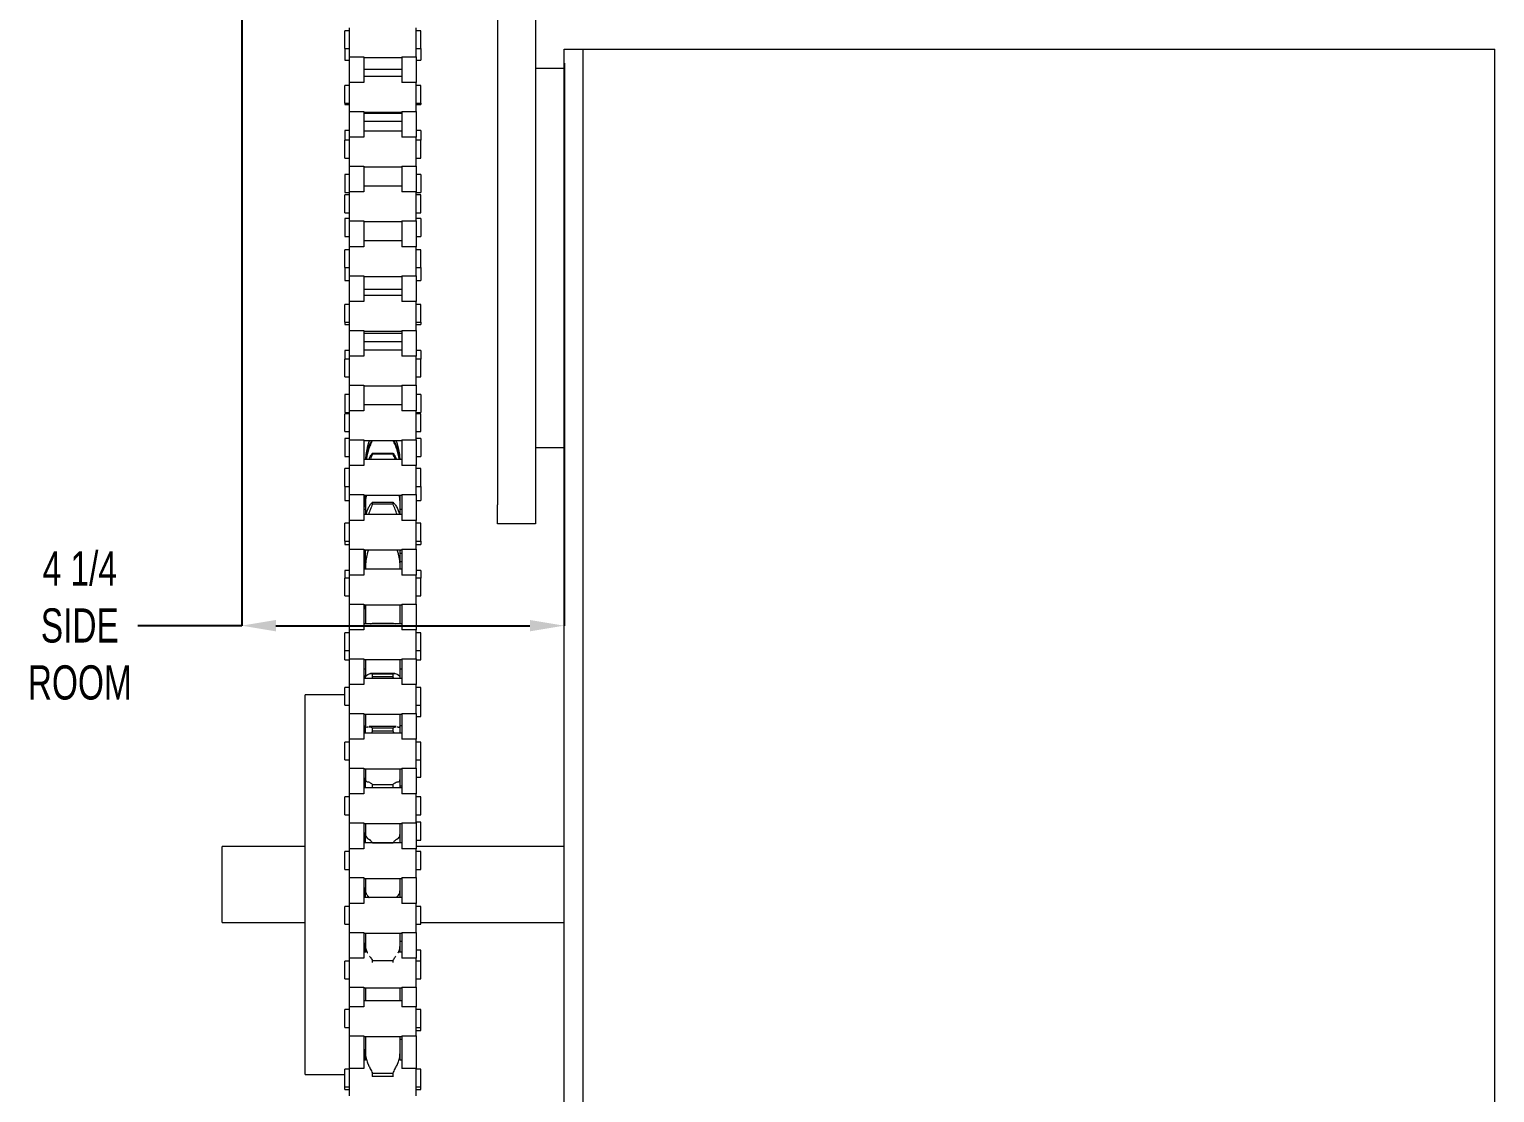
# Model space of a CAD drawing. Header units: inches. Extents: x -0.8 to 20, y 3.1 to 20.9.
# Drawn here: x 13.54 to 19.97, y 8.56 to 13.23 of the extents above; entities that cross this region are included whole.
import ezdxf

# ---------------------------------------------------------------- set-up
doc = ezdxf.new("R2010")
doc.units = ezdxf.units.IN
doc.header["$MEASUREMENT"] = 0
doc.header["$PDSIZE"] = -1
doc.layers.add('DIM', color=1, linetype='Continuous')
doc.styles.add('SLDTEXTSTYLE0', font='ARIAL.TTF', dxfattribs={"width": 0.7})
doc.dimstyles.new('SLDDIMSTYLE2', dxfattribs={"dimtxt": 0.15, "dimasz": 0.15, "dimexe": 0, "dimexo": 0.0625, "dimgap": 0.0375, "dimtad": 0, "dimtih": 1, "dimtoh": 1, "dimdec": 3, "dimlfac": 3, "dimrnd": 1e-09, "dimzin": 12, "dimdsep": 46, "dimtxsty": 'SLDTEXTSTYLE0', "dimsah": 1, "dimcen": 0.09, "dimadec": 0, "dimazin": 0, "dimtfac": 1, "dimtdec": 3, "dimtofl": 0, "dimtmove": 0, "dimatfit": 3, "dimfxl": 0, "dimtolj": 1, "dimtzin": 12, "dimarcsym": 0})

# ---------------------------------------------------------------- blocks, each defined once
blk = doc.blocks.new('*D12')
at = {"color": 0, "linetype": 'ByBlock', "lineweight": -2}
for p, q in [((14.4753, 15.9959), (14.4753, 10.6109)), ((15.8897, 13.0789), (15.8897, 10.6109)), ((14.4753, 10.6109), (14.0191, 10.6109)), ((14.6253, 10.6109), (15.7397, 10.6109))]:
    blk.add_line(p, q, dxfattribs=at)
at = {"color": 0, "linetype": 'ByBlock'}
for points in [[(14.4753, 10.6109), (14.6253, 10.5859), (14.6253, 10.6359)], [(15.8897, 10.6109), (15.7397, 10.5859), (15.7397, 10.6359)]]:
    blk.add_solid(points, dxfattribs=at)
at = {"layer": 'DEFPOINTS', "color": 0, "linetype": 'ByBlock'}
for p in [(14.4753, 16.0584), (15.8897, 13.1414)]:
    blk.add_point(p, dxfattribs=at)
at = {"color": 0, "linetype": 'ByBlock', "insert": (13.7647, 10.6109), "char_height": 0.15, "attachment_point": 5, "style": 'SLDTEXTSTYLE0'}
blk.add_mtext('4 1/4\\PSIDE\\PROOM', dxfattribs=at)

msp = doc.modelspace()

# ---------------------------------------------------------------- linework, layer by layer
at = {"color": 7, "linetype": 'Continuous', "lineweight": 15}
for p, q in [((15.598063, 13.391405), (15.598063, 11.141405)), ((15.76473, 13.391405), (15.76473, 11.141405)), ((14.92723, 13.143761), (14.92723, 13.221761)), ((14.947897, 13.107657), (14.947897, 13.234728)), ((15.239897, 13.107657), (15.239897, 13.234728)), ((15.260563, 13.143761), (15.260563, 13.221761)), ((14.92723, 13.143761), (14.92723, 13.112916)), ((15.260563, 13.143761), (15.260563, 13.112916)), ((15.88973, 13.058072), (15.88973, 13.141405)), ((15.88973, 13.141405), (15.973063, 13.141405)), ((15.973063, 13.141405), (19.973063, 13.141405)), ((15.973063, 5.141406), (15.973063, 13.141405)), ((19.973063, 6.441405), (19.973063, 13.141405)), ((14.92723, 13.112916), (14.92723, 13.092086)), ((14.947897, 13.107657), (15.010563, 13.107657)), ((14.947897, 12.994557), (14.947897, 13.107657)), ((15.010563, 13.107657), (15.010563, 12.994557)), ((15.17723, 13.107657), (15.239897, 13.107657)), ((15.17723, 13.107657), (15.17723, 12.994557)), ((15.239897, 13.107657), (15.239897, 12.994557)), ((15.260563, 13.112916), (15.260563, 13.092086)), ((15.76473, 13.058072), (15.88973, 13.058072)), ((15.88973, 13.058072), (15.88973, 12.891405)), ((15.010563, 12.994557), (14.947897, 12.994557)), ((14.947897, 12.867485), (14.947897, 12.994557)), ((15.239897, 12.994557), (15.17723, 12.994557)), ((15.239897, 12.867485), (15.239897, 12.994557)), ((14.92723, 12.903589), (14.92723, 12.981589)), ((15.260563, 12.903589), (15.260563, 12.981589)), ((14.92723, 12.903589), (14.92723, 12.898951)), ((14.947897, 12.867485), (15.010563, 12.867485)), ((14.947897, 12.754384), (14.947897, 12.867485)), ((15.010563, 12.867485), (15.010563, 12.754384)), ((15.17723, 12.867485), (15.239897, 12.867485)), ((15.17723, 12.867485), (15.17723, 12.754384)), ((15.239897, 12.867485), (15.239897, 12.754384)), ((15.260563, 12.903589), (15.260563, 12.898951)), ((15.88973, 11.558072), (15.88973, 12.891405)), ((14.92723, 12.783817), (14.92723, 12.741417)), ((14.92723, 12.663417), (14.92723, 12.741417)), ((15.010563, 12.754384), (14.947897, 12.754384)), ((14.947897, 12.627313), (14.947897, 12.754384)), ((15.239897, 12.754384), (15.17723, 12.754384)), ((15.239897, 12.627313), (15.239897, 12.754384)), ((15.260563, 12.783817), (15.260563, 12.741417)), ((15.260563, 12.663417), (15.260563, 12.741417)), ((14.947897, 12.627313), (15.010563, 12.627313)), ((14.947897, 12.514212), (14.947897, 12.627313)), ((15.010563, 12.627313), (15.010563, 12.514212)), ((15.17723, 12.627313), (15.239897, 12.627313)), ((15.17723, 12.627313), (15.17723, 12.514212)), ((15.239897, 12.627313), (15.239897, 12.514212)), ((14.92723, 12.590683), (14.92723, 12.533513)), ((15.260563, 12.590683), (15.260563, 12.533513)), ((14.92723, 12.533513), (14.92723, 12.512683)), ((14.92723, 12.423245), (14.92723, 12.501245)), ((15.010563, 12.514212), (14.947897, 12.514212)), ((14.947897, 12.387141), (14.947897, 12.514212)), ((15.239897, 12.514212), (15.17723, 12.514212)), ((15.239897, 12.387141), (15.239897, 12.514212)), ((15.260563, 12.533513), (15.260563, 12.512683)), ((15.260563, 12.423245), (15.260563, 12.501245)), ((14.92723, 12.397548), (14.92723, 12.340379)), ((14.947897, 12.387141), (15.010563, 12.387141)), ((14.947897, 12.27404), (14.947897, 12.387141)), ((15.010563, 12.387141), (15.010563, 12.27404)), ((15.17723, 12.387141), (15.239897, 12.387141)), ((15.17723, 12.387141), (15.17723, 12.27404)), ((15.239897, 12.387141), (15.239897, 12.27404)), ((15.260563, 12.397548), (15.260563, 12.340379)), ((14.92723, 12.340379), (14.92723, 12.319548)), ((15.260563, 12.340379), (15.260563, 12.319548)), ((14.92723, 12.183073), (14.92723, 12.261073)), ((15.010563, 12.27404), (14.947897, 12.27404)), ((14.947897, 12.146969), (14.947897, 12.27404)), ((15.239897, 12.27404), (15.17723, 12.27404)), ((15.239897, 12.146969), (15.239897, 12.27404)), ((15.260563, 12.183073), (15.260563, 12.261073)), ((14.92723, 12.183073), (14.92723, 12.147244)), ((15.260563, 12.183073), (15.260563, 12.147244)), ((14.92723, 12.147244), (14.92723, 12.126414)), ((14.947897, 12.146969), (15.010563, 12.146969)), ((14.947897, 12.033868), (14.947897, 12.146969)), ((15.010563, 12.146969), (15.010563, 12.033868)), ((15.17723, 12.146969), (15.239897, 12.146969)), ((15.17723, 12.146969), (15.17723, 12.033868)), ((15.239897, 12.146969), (15.239897, 12.033868)), ((15.260563, 12.147244), (15.260563, 12.126414)), ((15.010563, 12.033868), (14.947897, 12.033868)), ((14.947897, 11.906797), (14.947897, 12.033868)), ((15.239897, 12.033868), (15.17723, 12.033868)), ((15.239897, 11.906797), (15.239897, 12.033868)), ((14.92723, 11.942901), (14.92723, 12.020901)), ((15.260563, 11.942901), (15.260563, 12.020901)), ((14.92723, 11.942901), (14.92723, 11.93328)), ((14.947897, 11.906797), (15.010563, 11.906797)), ((14.947897, 11.793696), (14.947897, 11.906797)), ((15.010563, 11.906797), (15.010563, 11.793696)), ((15.17723, 11.906797), (15.239897, 11.906797)), ((15.17723, 11.906797), (15.17723, 11.793696)), ((15.239897, 11.906797), (15.239897, 11.793696)), ((15.260563, 11.942901), (15.260563, 11.93328)), ((14.92723, 11.818145), (14.92723, 11.780729)), ((14.92723, 11.702729), (14.92723, 11.780729)), ((15.010563, 11.793696), (14.947897, 11.793696)), ((14.947897, 11.666625), (14.947897, 11.793696)), ((15.239897, 11.793696), (15.17723, 11.793696)), ((15.239897, 11.666625), (15.239897, 11.793696)), ((15.260563, 11.818145), (15.260563, 11.780729)), ((15.260563, 11.702729), (15.260563, 11.780729)), ((14.947897, 11.666625), (15.010563, 11.666625)), ((14.947897, 11.553524), (14.947897, 11.666625)), ((15.010563, 11.666625), (15.010563, 11.553524)), ((15.17723, 11.666625), (15.239897, 11.666625)), ((15.17723, 11.666625), (15.17723, 11.553524)), ((15.239897, 11.666625), (15.239897, 11.553524)), ((14.92723, 11.625011), (14.92723, 11.567841)), ((15.260563, 11.625011), (15.260563, 11.567841)), ((14.92723, 11.567841), (14.92723, 11.547011)), ((14.92723, 11.462557), (14.92723, 11.540557)), ((15.010563, 11.553524), (14.947897, 11.553524)), ((14.947897, 11.426453), (14.947897, 11.553524)), ((15.239897, 11.553524), (15.17723, 11.553524)), ((15.239897, 11.426453), (15.239897, 11.553524)), ((15.260563, 11.567841), (15.260563, 11.547011)), ((15.260563, 11.462557), (15.260563, 11.540557)), ((15.88973, 11.558072), (15.88973, 11.391406)), ((14.92723, 11.431877), (14.92723, 11.374707)), ((14.947897, 11.426453), (15.010563, 11.426453)), ((14.947897, 11.313352), (14.947897, 11.426453)), ((15.010563, 11.426453), (15.010563, 11.313352)), ((15.17723, 11.426453), (15.239897, 11.426453)), ((15.17723, 11.426453), (15.17723, 11.313352)), ((15.239897, 11.426453), (15.239897, 11.313352)), ((15.260563, 11.431877), (15.260563, 11.374707)), ((15.88973, 11.391406), (15.76473, 11.391406)), ((15.88973, 5.141406), (15.88973, 11.391406)), ((14.92723, 11.374707), (14.92723, 11.353877)), ((15.048897, 11.363723), (15.048897, 11.368384)), ((15.048897, 11.368384), (15.13923, 11.368384)), ((15.13923, 11.363723), (15.048897, 11.363723)), ((15.13923, 11.363723), (15.13923, 11.368384)), ((15.260563, 11.374707), (15.260563, 11.353877)), ((14.92723, 11.222385), (14.92723, 11.300385)), ((15.010563, 11.313352), (14.947897, 11.313352)), ((14.947897, 11.186281), (14.947897, 11.313352)), ((15.239897, 11.313352), (15.17723, 11.313352)), ((15.239897, 11.186281), (15.239897, 11.313352)), ((15.260563, 11.222385), (15.260563, 11.300385)), ((14.92723, 11.222385), (14.92723, 11.181573)), ((15.260563, 11.222385), (15.260563, 11.181573)), ((14.92723, 11.181573), (14.92723, 11.160742)), ((14.947897, 11.186281), (15.010563, 11.186281)), ((14.947897, 11.07318), (14.947897, 11.186281)), ((15.010563, 11.186281), (15.010563, 11.07318)), ((15.017563, 11.130833), (15.017563, 11.183218)), ((15.017563, 11.130833), (15.017563, 11.099379)), ((15.048897, 11.143941), (15.048897, 11.15229)), ((15.048897, 11.15229), (15.13923, 11.15229)), ((15.13923, 11.143941), (15.048897, 11.143941)), ((15.13923, 11.143941), (15.13923, 11.15229)), ((15.170563, 11.130833), (15.170563, 11.183218)), ((15.170563, 11.099379), (15.170563, 11.130833)), ((15.17723, 11.186281), (15.239897, 11.186281)), ((15.17723, 11.186281), (15.17723, 11.07318)), ((15.239897, 11.186281), (15.239897, 11.07318)), ((15.260563, 11.181573), (15.260563, 11.160742)), ((15.598063, 11.058072), (15.598063, 11.141405)), ((15.76473, 11.141405), (15.76473, 11.058072)), ((14.92723, 10.982213), (14.92723, 11.060213)), ((15.010563, 11.07318), (14.947897, 11.07318)), ((14.947897, 10.946109), (14.947897, 11.07318)), ((15.239897, 11.07318), (15.17723, 11.07318)), ((15.239897, 10.946109), (15.239897, 11.07318)), ((15.260563, 10.982213), (15.260563, 11.060213)), ((15.76473, 11.058072), (15.598063, 11.058072)), ((14.92723, 10.982213), (14.92723, 10.967608)), ((14.947897, 10.946109), (15.010563, 10.946109)), ((14.947897, 10.833008), (14.947897, 10.946109)), ((15.010563, 10.946109), (15.010563, 10.833008)), ((15.017563, 10.943046), (15.017563, 10.93991)), ((15.017563, 10.859207), (15.017563, 10.93991)), ((15.170563, 10.93991), (15.170563, 10.943046)), ((15.170563, 10.859207), (15.170563, 10.93991)), ((15.17723, 10.946109), (15.239897, 10.946109)), ((15.17723, 10.946109), (15.17723, 10.833008)), ((15.239897, 10.946109), (15.239897, 10.833008)), ((15.260563, 10.982213), (15.260563, 10.967608)), ((14.92723, 10.852474), (14.92723, 10.820041)), ((14.92723, 10.742041), (14.92723, 10.820041)), ((15.010563, 10.833008), (14.947897, 10.833008)), ((14.947897, 10.705937), (14.947897, 10.833008)), ((15.239897, 10.833008), (15.17723, 10.833008)), ((15.239897, 10.705937), (15.239897, 10.833008)), ((15.260563, 10.852474), (15.260563, 10.820041)), ((15.260563, 10.742041), (15.260563, 10.820041)), ((14.947897, 10.705937), (15.010563, 10.705937)), ((14.947897, 10.592836), (14.947897, 10.705937)), ((15.010563, 10.705937), (15.010563, 10.592836)), ((15.017563, 10.68316), (15.017563, 10.702874)), ((15.017563, 10.68316), (15.017563, 10.619035)), ((15.170563, 10.619035), (15.170563, 10.68316)), ((15.17723, 10.705937), (15.239897, 10.705937)), ((15.17723, 10.705937), (15.17723, 10.592836)), ((15.239897, 10.705937), (15.239897, 10.592836)), ((15.048897, 10.620565), (15.13923, 10.620565)), ((14.92723, 10.501869), (14.92723, 10.579869)), ((15.010563, 10.592836), (14.947897, 10.592836)), ((14.947897, 10.465765), (14.947897, 10.592836)), ((15.239897, 10.592836), (15.17723, 10.592836)), ((15.239897, 10.465765), (15.239897, 10.592836)), ((15.260563, 10.501869), (15.260563, 10.579869)), ((14.92723, 10.460292), (14.92723, 10.501869)), ((15.260563, 10.460292), (15.260563, 10.501869)), ((14.947897, 10.465765), (15.010563, 10.465765)), ((14.947897, 10.352664), (14.947897, 10.465765)), ((15.010563, 10.465765), (15.010563, 10.352664)), ((15.017563, 10.462702), (15.017563, 10.391683)), ((15.170563, 10.391683), (15.170563, 10.462702)), ((15.17723, 10.465765), (15.239897, 10.465765)), ((15.17723, 10.465765), (15.17723, 10.352664)), ((15.239897, 10.465765), (15.239897, 10.352664)), ((15.010563, 10.352664), (14.947897, 10.352664)), ((14.947897, 10.225593), (14.947897, 10.352664)), ((15.017563, 10.378863), (15.017563, 10.391683)), ((15.048897, 10.385846), (15.048897, 10.399652)), ((15.048897, 10.399652), (15.13923, 10.399652)), ((15.13923, 10.385846), (15.048897, 10.385846)), ((15.13923, 10.385846), (15.13923, 10.399652)), ((15.170563, 10.378863), (15.170563, 10.391683)), ((15.239897, 10.352664), (15.17723, 10.352664)), ((15.239897, 10.225593), (15.239897, 10.352664)), ((14.753896, 8.641405), (14.753896, 10.308072)), ((14.92723, 10.261697), (14.92723, 10.339697)), ((15.260563, 10.261697), (15.260563, 10.339697)), ((14.947897, 10.225593), (15.010563, 10.225593)), ((14.947897, 10.112492), (14.947897, 10.225593)), ((15.010563, 10.225593), (15.010563, 10.112492)), ((15.17723, 10.225593), (15.239897, 10.225593)), ((15.17723, 10.225593), (15.17723, 10.112492)), ((15.239897, 10.225593), (15.239897, 10.112492)), ((15.260563, 10.211897), (15.260563, 10.261697)), ((15.017563, 10.22253), (15.017563, 10.173041)), ((15.017563, 10.138691), (15.017563, 10.173041)), ((15.048897, 10.148283), (15.048897, 10.162913)), ((15.048897, 10.162913), (15.13923, 10.162913)), ((15.13923, 10.148283), (15.13923, 10.162913)), ((15.170563, 10.173041), (15.170563, 10.22253)), ((15.170563, 10.138691), (15.170563, 10.173041)), ((14.92723, 10.021525), (14.92723, 10.099525)), ((15.010563, 10.112492), (14.947897, 10.112492)), ((14.947897, 9.985421), (14.947897, 10.112492)), ((15.13923, 10.148283), (15.048897, 10.148283)), ((15.239897, 10.112492), (15.17723, 10.112492)), ((15.239897, 9.985421), (15.239897, 10.112492)), ((15.260563, 10.021525), (15.260563, 10.099525)), ((14.947897, 9.985421), (15.010563, 9.985421)), ((14.947897, 9.87232), (14.947897, 9.985421)), ((15.010563, 9.985421), (15.010563, 9.87232)), ((15.017563, 9.982358), (15.017563, 9.942452)), ((15.170563, 9.942452), (15.170563, 9.982358)), ((15.17723, 9.985421), (15.239897, 9.985421)), ((15.17723, 9.985421), (15.17723, 9.87232)), ((15.239897, 9.985421), (15.239897, 9.87232)), ((15.260563, 9.946626), (15.260563, 10.021525)), ((15.017563, 9.898519), (15.017563, 9.942452)), ((15.048897, 9.899196), (15.048897, 9.914399)), ((15.048897, 9.914399), (15.13923, 9.914399)), ((15.13923, 9.899196), (15.13923, 9.914399)), ((15.170563, 9.898519), (15.170563, 9.942452)), ((14.92723, 9.781353), (14.92723, 9.859353)), ((15.010563, 9.87232), (14.947897, 9.87232)), ((14.947897, 9.745249), (14.947897, 9.87232)), ((15.13923, 9.899196), (15.048897, 9.899196)), ((15.239897, 9.87232), (15.17723, 9.87232)), ((15.239897, 9.745249), (15.239897, 9.87232)), ((15.260563, 9.781353), (15.260563, 9.859353)), ((14.947897, 9.745249), (15.010563, 9.745249)), ((14.947897, 9.632148), (14.947897, 9.745249)), ((15.010563, 9.745249), (15.010563, 9.632148)), ((15.017563, 9.742186), (15.017563, 9.70386)), ((15.170563, 9.70386), (15.170563, 9.742186)), ((15.17723, 9.745249), (15.239897, 9.745249)), ((15.17723, 9.745249), (15.17723, 9.632148)), ((15.239897, 9.745249), (15.239897, 9.632148)), ((15.260563, 9.670245), (15.260563, 9.748245)), ((15.017563, 9.658347), (15.017563, 9.70386)), ((15.048897, 9.658362), (15.13923, 9.658362)), ((15.170563, 9.658347), (15.170563, 9.70386)), ((14.38973, 9.308072), (14.38973, 9.641405)), ((14.92723, 9.541181), (14.92723, 9.619181)), ((15.010563, 9.632148), (14.947897, 9.632148)), ((14.947897, 9.505077), (14.947897, 9.632148)), ((15.239897, 9.632148), (15.17723, 9.632148)), ((15.239897, 9.505077), (15.239897, 9.632148)), ((15.260563, 9.541181), (15.260563, 9.619181)), ((14.947897, 9.505077), (15.010563, 9.505077)), ((14.947897, 9.391976), (14.947897, 9.505077)), ((15.010563, 9.505077), (15.010563, 9.391976)), ((15.017563, 9.502014), (15.017563, 9.461347)), ((15.017563, 9.418175), (15.017563, 9.461347)), ((15.170563, 9.461347), (15.170563, 9.502014)), ((15.170563, 9.418175), (15.170563, 9.461347)), ((15.17723, 9.505077), (15.239897, 9.505077)), ((15.17723, 9.505077), (15.17723, 9.391976)), ((15.239897, 9.505077), (15.239897, 9.391976)), ((15.010563, 9.391976), (14.947897, 9.391976)), ((14.947897, 9.264905), (14.947897, 9.391976)), ((15.239897, 9.391976), (15.17723, 9.391976)), ((15.239897, 9.264905), (15.239897, 9.391976)), ((14.92723, 9.301009), (14.92723, 9.379009)), ((15.260563, 9.301009), (15.260563, 9.379009)), ((14.947897, 9.264905), (15.010563, 9.264905)), ((14.947897, 9.151804), (14.947897, 9.264905)), ((15.010563, 9.264905), (15.010563, 9.151804)), ((15.017563, 9.261842), (15.017563, 9.219064)), ((15.170563, 9.219064), (15.170563, 9.261842)), ((15.17723, 9.264905), (15.239897, 9.264905)), ((15.17723, 9.264905), (15.17723, 9.151804)), ((15.239897, 9.264905), (15.239897, 9.151804)), ((15.017563, 9.178003), (15.017563, 9.219064)), ((15.170563, 9.178003), (15.170563, 9.219064)), ((14.92723, 9.060837), (14.92723, 9.138837)), ((15.010563, 9.151804), (14.947897, 9.151804)), ((14.947897, 9.024733), (14.947897, 9.151804)), ((15.048897, 9.131997), (15.048897, 9.141298)), ((15.048897, 9.141298), (15.13923, 9.141298)), ((15.13923, 9.131997), (15.13923, 9.141298)), ((15.239897, 9.151804), (15.17723, 9.151804)), ((15.239897, 9.024733), (15.239897, 9.151804)), ((15.260563, 9.138837), (15.260563, 9.186307)), ((15.260563, 9.060837), (15.260563, 9.138837)), ((14.947897, 9.024733), (15.010563, 9.024733)), ((14.947897, 8.937894), (14.947897, 9.024733)), ((15.010563, 9.024733), (15.010563, 8.937894)), ((15.017563, 9.02167), (15.017563, 8.981155)), ((15.170563, 8.981155), (15.170563, 9.02167)), ((15.17723, 9.024733), (15.239897, 9.024733)), ((15.17723, 9.024733), (15.17723, 8.937894)), ((15.239897, 9.024733), (15.239897, 8.937894)), ((15.010563, 8.937894), (14.947897, 8.937894)), ((14.947897, 8.810699), (14.947897, 8.937894)), ((15.239897, 8.937894), (15.17723, 8.937894)), ((15.239897, 8.810699), (15.239897, 8.937894)), ((14.92723, 8.877816), (14.92723, 8.925767)), ((14.92723, 8.847767), (14.92723, 8.877816)), ((15.260563, 8.877816), (15.260563, 8.925767)), ((15.260563, 8.847767), (15.260563, 8.877816)), ((14.947897, 8.810699), (15.010563, 8.810699)), ((14.947897, 8.667621), (14.947897, 8.810699)), ((15.010563, 8.810699), (15.010563, 8.667621)), ((15.17723, 8.810699), (15.239897, 8.810699)), ((15.17723, 8.810699), (15.17723, 8.667621)), ((15.239897, 8.810699), (15.239897, 8.667621)), ((15.260563, 8.834969), (15.260563, 8.847767)), ((15.017563, 8.8086), (15.017563, 8.751691)), ((15.017563, 8.703903), (15.017563, 8.751691)), ((15.170563, 8.751691), (15.170563, 8.8086)), ((15.170563, 8.703903), (15.170563, 8.751691)), ((14.92723, 8.611301), (14.92723, 8.664737)), ((15.010563, 8.667621), (14.947897, 8.667621)), ((14.947897, 8.54785), (14.947897, 8.667621)), ((15.048897, 8.632829), (15.048897, 8.646957)), ((15.048897, 8.646957), (15.13923, 8.646957)), ((15.13923, 8.632829), (15.048897, 8.632829)), ((15.13923, 8.632829), (15.13923, 8.646957)), ((15.239897, 8.667621), (15.17723, 8.667621)), ((15.239897, 8.54785), (15.239897, 8.667621)), ((15.260563, 8.611301), (15.260563, 8.664737)), ((14.92723, 8.586737), (14.92723, 8.611301)), ((14.92723, 8.574693), (14.92723, 8.586737)), ((15.260563, 8.586737), (15.260563, 8.611301)), ((15.260563, 8.574693), (15.260563, 8.586737))]:
    msp.add_line(p, q, dxfattribs=at)
for points in [[(14.947897, 13.221761), (14.92723, 13.221761)], [(15.260563, 13.221761), (15.239897, 13.221761)], [(14.92723, 13.143761), (14.947897, 13.143761)], [(15.239897, 13.143761), (15.260563, 13.143761)], [(14.92723, 13.092086), (14.947897, 13.092086)], [(15.010563, 13.104594), (15.17723, 13.104594)], [(15.010563, 13.052919), (15.17723, 13.052919)], [(15.239897, 13.092086), (15.260563, 13.092086)], [(15.17723, 13.020755), (15.010563, 13.020755)], [(14.947897, 12.981589), (14.92723, 12.981589)], [(15.260563, 12.981589), (15.239897, 12.981589)], [(14.92723, 12.903589), (14.947897, 12.903589)], [(14.92723, 12.898951), (14.947897, 12.898951)], [(15.010563, 12.864422), (15.17723, 12.864422)], [(15.239897, 12.903589), (15.260563, 12.903589)], [(15.239897, 12.898951), (15.260563, 12.898951)], [(15.010563, 12.859785), (15.17723, 12.859785)], [(15.17723, 12.822984), (15.010563, 12.822984)], [(14.947897, 12.783817), (14.92723, 12.783817)], [(14.947897, 12.741417), (14.92723, 12.741417)], [(15.17723, 12.780583), (15.010563, 12.780583)], [(15.260563, 12.783817), (15.239897, 12.783817)], [(15.260563, 12.741417), (15.239897, 12.741417)], [(14.92723, 12.663417), (14.947897, 12.663417)], [(15.010563, 12.62425), (15.17723, 12.62425)], [(15.239897, 12.663417), (15.260563, 12.663417)], [(14.947897, 12.590683), (14.92723, 12.590683)], [(15.17723, 12.540411), (15.010563, 12.540411)], [(15.260563, 12.590683), (15.239897, 12.590683)], [(14.92723, 12.512683), (14.947897, 12.512683)], [(14.947897, 12.501245), (14.92723, 12.501245)], [(15.239897, 12.512683), (15.260563, 12.512683)], [(15.260563, 12.501245), (15.239897, 12.501245)], [(14.92723, 12.423245), (14.947897, 12.423245)], [(15.239897, 12.423245), (15.260563, 12.423245)], [(14.947897, 12.397548), (14.92723, 12.397548)], [(15.010563, 12.384078), (15.17723, 12.384078)], [(15.260563, 12.397548), (15.239897, 12.397548)], [(14.92723, 12.319548), (14.947897, 12.319548)], [(15.17723, 12.300239), (15.010563, 12.300239)], [(15.239897, 12.319548), (15.260563, 12.319548)], [(14.947897, 12.261073), (14.92723, 12.261073)], [(15.260563, 12.261073), (15.239897, 12.261073)], [(14.92723, 12.183073), (14.947897, 12.183073)], [(15.239897, 12.183073), (15.260563, 12.183073)], [(14.92723, 12.126414), (14.947897, 12.126414)], [(15.010563, 12.143906), (15.17723, 12.143906)], [(15.239897, 12.126414), (15.260563, 12.126414)], [(15.010563, 12.087247), (15.17723, 12.087247)], [(15.17723, 12.060067), (15.010563, 12.060067)], [(14.947897, 12.020901), (14.92723, 12.020901)], [(15.260563, 12.020901), (15.239897, 12.020901)], [(14.92723, 11.942901), (14.947897, 11.942901)], [(14.92723, 11.93328), (14.947897, 11.93328)], [(15.010563, 11.903734), (15.17723, 11.903734)], [(15.239897, 11.942901), (15.260563, 11.942901)], [(15.239897, 11.93328), (15.260563, 11.93328)], [(15.010563, 11.894113), (15.17723, 11.894113)], [(15.17723, 11.857312), (15.010563, 11.857312)], [(14.947897, 11.818145), (14.92723, 11.818145)], [(14.947897, 11.780729), (14.92723, 11.780729)], [(15.17723, 11.819895), (15.010563, 11.819895)], [(15.260563, 11.818145), (15.239897, 11.818145)], [(15.260563, 11.780729), (15.239897, 11.780729)], [(14.92723, 11.702729), (14.947897, 11.702729)], [(15.239897, 11.702729), (15.260563, 11.702729)], [(15.010563, 11.663562), (15.17723, 11.663562)], [(14.947897, 11.625011), (14.92723, 11.625011)], [(15.17723, 11.579723), (15.010563, 11.579723)], [(15.260563, 11.625011), (15.239897, 11.625011)], [(14.92723, 11.547011), (14.947897, 11.547011)], [(14.947897, 11.540557), (14.92723, 11.540557)], [(15.239897, 11.547011), (15.260563, 11.547011)], [(15.260563, 11.540557), (15.239897, 11.540557)], [(14.92723, 11.462557), (14.947897, 11.462557)], [(15.239897, 11.462557), (15.260563, 11.462557)], [(14.947897, 11.431877), (14.92723, 11.431877)], [(15.010563, 11.42339), (15.17723, 11.42339)], [(15.031333, 11.413098), (15.025009, 11.390823)], [(15.025009, 11.371153), (15.031333, 11.391796)], [(15.031333, 11.382241), (15.025009, 11.359472)], [(15.03522, 11.42339), (15.031333, 11.413098)], [(15.156794, 11.413098), (15.152921, 11.42339)], [(15.163118, 11.390823), (15.156794, 11.413098)], [(15.156794, 11.391796), (15.163118, 11.371153)], [(15.163118, 11.359472), (15.156794, 11.382241)], [(15.260563, 11.431877), (15.239897, 11.431877)], [(14.92723, 11.353877), (14.947897, 11.353877)], [(15.17723, 11.339551), (15.010563, 11.339551)], [(15.025009, 11.359472), (15.021474, 11.339551)], [(15.166619, 11.339551), (15.163118, 11.359472)], [(15.239897, 11.353877), (15.260563, 11.353877)], [(14.947897, 11.300385), (14.92723, 11.300385)], [(15.260563, 11.300385), (15.239897, 11.300385)], [(14.92723, 11.222385), (14.947897, 11.222385)], [(15.239897, 11.222385), (15.260563, 11.222385)], [(14.92723, 11.160742), (14.947897, 11.160742)], [(15.010563, 11.183218), (15.17723, 11.183218)], [(15.017698, 11.141364), (15.017563, 11.130833)], [(15.025009, 11.113196), (15.031333, 11.128487)], [(15.156794, 11.128487), (15.163118, 11.113196)], [(15.170563, 11.130833), (15.170429, 11.141364)], [(15.239897, 11.160742), (15.260563, 11.160742)], [(14.947897, 11.060213), (14.92723, 11.060213)], [(15.010563, 11.121576), (15.017563, 11.121576)], [(15.17723, 11.099379), (15.010563, 11.099379)], [(15.021096, 11.099379), (15.025009, 11.113196)], [(15.163118, 11.113196), (15.167058, 11.099379)], [(15.170563, 11.121576), (15.17723, 11.121576)], [(15.260563, 11.060213), (15.239897, 11.060213)], [(14.92723, 10.982213), (14.947897, 10.982213)], [(14.92723, 10.967608), (14.947897, 10.967608)], [(15.010563, 10.943046), (15.17723, 10.943046)], [(15.017563, 10.93991), (15.017698, 10.942453)], [(15.030446, 10.943046), (15.025009, 10.925106)], [(15.163118, 10.925106), (15.157681, 10.943046)], [(15.170429, 10.942453), (15.170563, 10.93991)], [(15.239897, 10.982213), (15.260563, 10.982213)], [(15.239897, 10.967608), (15.260563, 10.967608)], [(15.010563, 10.928441), (15.017563, 10.928441)], [(15.017563, 10.89164), (15.010563, 10.89164)], [(15.017698, 10.867615), (15.017592, 10.859207)], [(15.170534, 10.859207), (15.170429, 10.867615)], [(15.170563, 10.928441), (15.17723, 10.928441)], [(15.17723, 10.89164), (15.170563, 10.89164)], [(14.947897, 10.852474), (14.92723, 10.852474)], [(14.947897, 10.820041), (14.92723, 10.820041)], [(15.17723, 10.859207), (15.010563, 10.859207)], [(15.260563, 10.852474), (15.239897, 10.852474)], [(15.260563, 10.820041), (15.239897, 10.820041)], [(14.92723, 10.742041), (14.947897, 10.742041)], [(15.239897, 10.742041), (15.260563, 10.742041)], [(15.010563, 10.702874), (15.17723, 10.702874)], [(15.017698, 10.693708), (15.017563, 10.68316)], [(15.018392, 10.702874), (15.017698, 10.693708)], [(15.170429, 10.693708), (15.16975, 10.702874)], [(15.170563, 10.68316), (15.170429, 10.693708)], [(15.17723, 10.619035), (15.010563, 10.619035)], [(15.039634, 10.619035), (15.048897, 10.620565)], [(15.14043, 10.620599), (15.047699, 10.620599)], [(14.947897, 10.579869), (14.92723, 10.579869)], [(15.260563, 10.579869), (15.239897, 10.579869)], [(14.92723, 10.501869), (14.947897, 10.501869)], [(15.239897, 10.501869), (15.260563, 10.501869)], [(14.92723, 10.460292), (14.947897, 10.460292)], [(15.010563, 10.462702), (15.17723, 10.462702)], [(15.010563, 10.421125), (15.017563, 10.421125)], [(15.170563, 10.421125), (15.17723, 10.421125)], [(15.239897, 10.460292), (15.260563, 10.460292)], [(15.17723, 10.378863), (15.010563, 10.378863)], [(15.017563, 10.391683), (15.017698, 10.390038)], [(15.025009, 10.393693), (15.031333, 10.398421)], [(15.147242, 10.401147), (15.040898, 10.401147)], [(15.048897, 10.385846), (15.045536, 10.378863)], [(15.142591, 10.378863), (15.13923, 10.385846)], [(15.156794, 10.398421), (15.163118, 10.393693)], [(15.170429, 10.390038), (15.170563, 10.391683)], [(14.92723, 10.308072), (14.753896, 10.308072)], [(14.947897, 10.339697), (14.92723, 10.339697)], [(15.260563, 10.339697), (15.239897, 10.339697)], [(14.92723, 10.261697), (14.947897, 10.261697)], [(15.239897, 10.261697), (15.260563, 10.261697)], [(15.010563, 10.22253), (15.17723, 10.22253)], [(15.017563, 10.173041), (15.017698, 10.170024)], [(15.017698, 10.170024), (15.019775, 10.16577)], [(15.022284, 10.165815), (15.025009, 10.165863)], [(15.025009, 10.165863), (15.031333, 10.167628)], [(15.153308, 10.168005), (15.034809, 10.168005)], [(15.156794, 10.167628), (15.163118, 10.165863)], [(15.163118, 10.165863), (15.165871, 10.165778)], [(15.168239, 10.165705), (15.170429, 10.170024)], [(15.170429, 10.170024), (15.170563, 10.173041)], [(15.170563, 10.172731), (15.17723, 10.172731)], [(15.239897, 10.211897), (15.260563, 10.211897)], [(14.947897, 10.099525), (14.92723, 10.099525)], [(15.17723, 10.138691), (15.010563, 10.138691)], [(15.048897, 10.148283), (15.043839, 10.138691)], [(15.14429, 10.138691), (15.13923, 10.148283)], [(15.260563, 10.099525), (15.239897, 10.099525)], [(14.92723, 10.021525), (14.947897, 10.021525)], [(15.010563, 9.982358), (15.17723, 9.982358)], [(15.239897, 10.021525), (15.260563, 10.021525)], [(15.017563, 9.942452), (15.017698, 9.938114)], [(15.025009, 9.926208), (15.031333, 9.92498)], [(15.156794, 9.92498), (15.163118, 9.926208)], [(15.170429, 9.938114), (15.170563, 9.942452)], [(15.170563, 9.907459), (15.17723, 9.907459)], [(15.239897, 9.946626), (15.260563, 9.946626)], [(14.947897, 9.859353), (14.92723, 9.859353)], [(15.17723, 9.898519), (15.010563, 9.898519)], [(15.260563, 9.859353), (15.239897, 9.859353)], [(14.92723, 9.781353), (14.947897, 9.781353)], [(15.239897, 9.781353), (15.260563, 9.781353)], [(15.010563, 9.742186), (15.17723, 9.742186)], [(15.260563, 9.748245), (15.239897, 9.748245)], [(15.17723, 9.658347), (15.010563, 9.658347)], [(15.017563, 9.70386), (15.017698, 9.698276)], [(15.025009, 9.678828), (15.031333, 9.674628)], [(15.156794, 9.674628), (15.163118, 9.678828)], [(15.170429, 9.698276), (15.170563, 9.70386)], [(15.239897, 9.670245), (15.260563, 9.670245)], [(14.753896, 9.641405), (14.38973, 9.641405)], [(14.947897, 9.619181), (14.92723, 9.619181)], [(15.88973, 9.641405), (15.239897, 9.641405)], [(15.260563, 9.619181), (15.239897, 9.619181)], [(14.92723, 9.541181), (14.947897, 9.541181)], [(15.239897, 9.541181), (15.260563, 9.541181)], [(15.010563, 9.502014), (15.17723, 9.502014)], [(15.017563, 9.461347), (15.017698, 9.454613)], [(15.170429, 9.454613), (15.170563, 9.461347)], [(15.17723, 9.418175), (15.010563, 9.418175)], [(15.025009, 9.427956), (15.031333, 9.420855)], [(15.031333, 9.420855), (15.033759, 9.418175)], [(15.154377, 9.418175), (15.156794, 9.420855)], [(15.156794, 9.420855), (15.163118, 9.427956)], [(14.947897, 9.379009), (14.92723, 9.379009)], [(15.260563, 9.379009), (15.239897, 9.379009)], [(14.38973, 9.308072), (14.753896, 9.308072)], [(14.92723, 9.301009), (14.947897, 9.301009)], [(15.010563, 9.261842), (15.17723, 9.261842)], [(15.239897, 9.301009), (15.260563, 9.301009)], [(15.260563, 9.308072), (15.88973, 9.308072)], [(15.017563, 9.219064), (15.017698, 9.211294)], [(15.170429, 9.211294), (15.170563, 9.219064)], [(15.17723, 9.225474), (15.170563, 9.225474)], [(14.947897, 9.138837), (14.92723, 9.138837)], [(15.021793, 9.178003), (15.010563, 9.178003)], [(15.025009, 9.177885), (15.026625, 9.175033)], [(15.161307, 9.175056), (15.163118, 9.177885)], [(15.17723, 9.178003), (15.166333, 9.178003)], [(15.260563, 9.186307), (15.239897, 9.186307)], [(15.260563, 9.138837), (15.239897, 9.138837)], [(14.92723, 9.060837), (14.947897, 9.060837)], [(15.010563, 9.02167), (15.17723, 9.02167)], [(15.239897, 9.060837), (15.260563, 9.060837)], [(15.17723, 8.964934), (15.010563, 8.964934)], [(15.017563, 8.981155), (15.017698, 8.972482)], [(15.017698, 8.972482), (15.018435, 8.964934)], [(15.169674, 8.964934), (15.170429, 8.972482)], [(15.170429, 8.972482), (15.170563, 8.981155)], [(14.947897, 8.925767), (14.92723, 8.925767)], [(15.260563, 8.925767), (15.239897, 8.925767)], [(14.92723, 8.847767), (14.947897, 8.847767)], [(15.239897, 8.847767), (15.260563, 8.847767)], [(15.239897, 8.834969), (15.260563, 8.834969)], [(15.010563, 8.8086), (15.17723, 8.8086)], [(15.017563, 8.751691), (15.017698, 8.742265)], [(15.170429, 8.742265), (15.170563, 8.751691)], [(15.170563, 8.795802), (15.17723, 8.795802)], [(15.018367, 8.703903), (15.010563, 8.703903)], [(15.025009, 8.697172), (15.031333, 8.682286)], [(15.156794, 8.682286), (15.163118, 8.697172)], [(15.17723, 8.703903), (15.16976, 8.703903)], [(14.753896, 8.641405), (14.92723, 8.641405)], [(14.947897, 8.664737), (14.92723, 8.664737)], [(15.048897, 8.632829), (15.04709, 8.632337)], [(15.141034, 8.63235), (15.13923, 8.632829)], [(15.260563, 8.664737), (15.239897, 8.664737)], [(14.92723, 8.586737), (14.947897, 8.586737)], [(14.92723, 8.574693), (14.947897, 8.574693)], [(15.239897, 8.586737), (15.260563, 8.586737)], [(15.239897, 8.574693), (15.260563, 8.574693)]]:
    msp.add_open_spline(points, degree=1, dxfattribs=at)
for points, knots in [([(15.025009, 11.390823), (15.023035, 11.381393), (15.019337, 11.363731), (15.01845, 11.347239), (15.018036, 11.339551)], [0, 0, 0, 0, 0.53388925, 1, 1, 1, 1]), ([(15.047766, 11.42339), (15.045009, 11.417429), (15.03901, 11.404462), (15.034026, 11.390036), (15.031333, 11.382241)], [0, 0, 0, 0, 0.45971026, 1, 1, 1, 1]), ([(15.031333, 11.391796), (15.033929, 11.398559), (15.038396, 11.410195), (15.043782, 11.419495), (15.046038, 11.42339)], [0, 0, 0, 0, 0.581219054, 1, 1, 1, 1]), ([(15.156794, 11.382241), (15.154188, 11.389799), (15.149211, 11.404229), (15.143214, 11.417209), (15.140357, 11.42339)], [0, 0, 0, 0, 0.52374856, 1, 1, 1, 1]), ([(15.1421, 11.42339), (15.144255, 11.419675), (15.14964, 11.410392), (15.154112, 11.398768), (15.156794, 11.391796)], [0, 0, 0, 0, 0.40017795, 1, 1, 1, 1]), ([(15.170098, 11.339551), (15.169704, 11.346949), (15.168828, 11.363427), (15.165147, 11.381089), (15.163118, 11.390823)], [0, 0, 0, 0, 0.44891642, 1, 1, 1, 1]), ([(15.019296, 11.339551), (15.019435, 11.341325), (15.020193, 11.351048), (15.022843, 11.36211), (15.025009, 11.371153)], [0, 0, 0, 0, 0.18245304, 1, 1, 1, 1]), ([(15.033238, 11.339551), (15.035245, 11.344262), (15.03996, 11.35533), (15.045636, 11.363621), (15.048897, 11.368384)], [0, 0, 0, 0, 0.425554267, 1, 1, 1, 1]), ([(15.048897, 11.363723), (15.045675, 11.356667), (15.042091, 11.348818), (15.039098, 11.340401), (15.038796, 11.339551)], [0, 0, 0, 0, 0.89908633, 1, 1, 1, 1]), ([(15.13923, 11.368384), (15.142392, 11.363775), (15.148067, 11.355502), (15.152788, 11.344447), (15.154879, 11.339551)], [0, 0, 0, 0, 0.55710229, 1, 1, 1, 1]), ([(15.149353, 11.339551), (15.149135, 11.340166), (15.146143, 11.348585), (15.142556, 11.356441), (15.13923, 11.363723)], [0, 0, 0, 0, 0.07299801, 1, 1, 1, 1]), ([(15.163118, 11.371153), (15.16522, 11.362394), (15.167878, 11.351323), (15.16864, 11.341584), (15.168799, 11.339551)], [0, 0, 0, 0, 0.79127397, 1, 1, 1, 1]), ([(15.021868, 11.183218), (15.021155, 11.179466), (15.018539, 11.165693), (15.018052, 11.15161), (15.017698, 11.141364)], [0, 0, 0, 0, 0.272419391, 1, 1, 1, 1]), ([(15.031333, 11.128487), (15.033945, 11.133315), (15.039253, 11.143127), (15.045648, 11.149204), (15.048897, 11.15229)], [0, 0, 0, 0, 0.49206023, 1, 1, 1, 1]), ([(15.048897, 11.143941), (15.045747, 11.13651), (15.039349, 11.121421), (15.034032, 11.10637), (15.031333, 11.09873)], [0, 0, 0, 0, 0.49243982, 1, 1, 1, 1]), ([(15.13923, 11.15229), (15.14238, 11.149308), (15.148777, 11.143253), (15.154095, 11.133458), (15.156794, 11.128487)], [0, 0, 0, 0, 0.49244211, 1, 1, 1, 1]), ([(15.156794, 11.09873), (15.154182, 11.106134), (15.148874, 11.12118), (15.142479, 11.136274), (15.13923, 11.143941)], [0, 0, 0, 0, 0.49206299, 1, 1, 1, 1]), ([(15.170429, 11.141364), (15.170089, 11.151288), (15.169606, 11.165368), (15.166997, 11.17915), (15.166227, 11.183218)], [0, 0, 0, 0, 0.7047989, 1, 1, 1, 1]), ([(15.025009, 10.925106), (15.023056, 10.916064), (15.019086, 10.897688), (15.018165, 10.877746), (15.017698, 10.867615)], [0, 0, 0, 0, 0.49199271, 1, 1, 1, 1]), ([(15.170429, 10.867615), (15.169983, 10.877431), (15.169076, 10.897374), (15.165124, 10.915766), (15.163118, 10.925106)], [0, 0, 0, 0, 0.49220556, 1, 1, 1, 1]), ([(15.13923, 10.620565), (15.142468, 10.620751), (15.145751, 10.620939), (15.148495, 10.619061), (15.148532, 10.619035)], [0, 0, 0, 0, 0.986253247, 1, 1, 1, 1]), ([(15.018921, 10.389812), (15.019147, 10.389675), (15.01994, 10.389196), (15.022896, 10.391818), (15.025009, 10.393693)], [0, 0, 0, 0, 0.284905466, 1, 1, 1, 1]), ([(15.031333, 10.398421), (15.033945, 10.399647), (15.039253, 10.402138), (15.045648, 10.400489), (15.048897, 10.399652)], [0, 0, 0, 0, 0.49206075, 1, 1, 1, 1]), ([(15.13923, 10.399652), (15.14238, 10.400474), (15.148777, 10.402143), (15.154095, 10.399674), (15.156794, 10.398421)], [0, 0, 0, 0, 0.49244057, 1, 1, 1, 1]), ([(15.163118, 10.393693), (15.165171, 10.39187), (15.168135, 10.38924), (15.168934, 10.389708), (15.169179, 10.389852)], [0, 0, 0, 0, 0.69285309, 1, 1, 1, 1]), ([(15.034809, 10.167505), (15.036314, 10.167585), (15.04054, 10.167812), (15.045623, 10.164832), (15.048897, 10.162913)], [0, 0, 0, 0, 0.35604826, 1, 1, 1, 1]), ([(15.13923, 10.162913), (15.142404, 10.16478), (15.147487, 10.16777), (15.151719, 10.167557), (15.153308, 10.167477)], [0, 0, 0, 0, 0.62433091, 1, 1, 1, 1]), ([(15.017698, 9.938114), (15.018144, 9.935077), (15.019051, 9.928905), (15.023003, 9.927116), (15.025009, 9.926208)], [0, 0, 0, 0, 0.49220544, 1, 1, 1, 1]), ([(15.031333, 9.92498), (15.033945, 9.924214), (15.039253, 9.922658), (15.045648, 9.917181), (15.048897, 9.914399)], [0, 0, 0, 0, 0.49206184, 1, 1, 1, 1]), ([(15.13923, 9.914399), (15.14238, 9.917105), (15.148777, 9.9226), (15.154095, 9.924179), (15.156794, 9.92498)], [0, 0, 0, 0, 0.49244049, 1, 1, 1, 1]), ([(15.163118, 9.926208), (15.165071, 9.927077), (15.169041, 9.928842), (15.169961, 9.934991), (15.170429, 9.938114)], [0, 0, 0, 0, 0.49199024, 1, 1, 1, 1]), ([(15.017698, 9.698276), (15.018144, 9.694027), (15.019051, 9.685395), (15.023003, 9.68104), (15.025009, 9.678828)], [0, 0, 0, 0, 0.49220654, 1, 1, 1, 1]), ([(15.031333, 9.674628), (15.033945, 9.672877), (15.039253, 9.66932), (15.045648, 9.662053), (15.048897, 9.658362)], [0, 0, 0, 0, 0.49206044, 1, 1, 1, 1]), ([(15.13923, 9.658362), (15.14238, 9.661949), (15.148777, 9.669232), (15.154095, 9.672811), (15.156794, 9.674628)], [0, 0, 0, 0, 0.49244151, 1, 1, 1, 1]), ([(15.163118, 9.678828), (15.165071, 9.680959), (15.169041, 9.68529), (15.169961, 9.693901), (15.170429, 9.698276)], [0, 0, 0, 0, 0.49199258, 1, 1, 1, 1]), ([(15.017698, 9.454613), (15.018144, 9.449225), (15.019051, 9.43828), (15.023003, 9.431433), (15.025009, 9.427956)], [0, 0, 0, 0, 0.49220601, 1, 1, 1, 1]), ([(15.163118, 9.427956), (15.165071, 9.431313), (15.169041, 9.438135), (15.169961, 9.449062), (15.170429, 9.454613)], [0, 0, 0, 0, 0.49199119, 1, 1, 1, 1]), ([(15.017698, 9.211294), (15.018144, 9.20486), (15.019051, 9.191789), (15.023003, 9.182567), (15.025009, 9.177885)], [0, 0, 0, 0, 0.49220702, 1, 1, 1, 1]), ([(15.163118, 9.177885), (15.165071, 9.18241), (15.169041, 9.191607), (15.169961, 9.204662), (15.170429, 9.211294)], [0, 0, 0, 0, 0.49199236, 1, 1, 1, 1]), ([(15.036213, 9.161182), (15.037274, 9.159627), (15.041229, 9.153837), (15.045657, 9.146596), (15.048897, 9.141298)], [0, 0, 0, 0, 0.26847329, 1, 1, 1, 1]), ([(15.13923, 9.141298), (15.142372, 9.14644), (15.146802, 9.153691), (15.150762, 9.159494), (15.151914, 9.161182)], [0, 0, 0, 0, 0.70915036, 1, 1, 1, 1]), ([(15.017698, 8.742265), (15.018144, 8.734085), (15.019051, 8.717465), (15.023003, 8.704006), (15.025009, 8.697172)], [0, 0, 0, 0, 0.49220597, 1, 1, 1, 1]), ([(15.031333, 8.682286), (15.033945, 8.677056), (15.039253, 8.666426), (15.045648, 8.653515), (15.048897, 8.646957)], [0, 0, 0, 0, 0.49206149, 1, 1, 1, 1]), ([(15.13923, 8.646957), (15.14238, 8.653319), (15.148777, 8.666237), (15.154095, 8.676883), (15.156794, 8.682286)], [0, 0, 0, 0, 0.4924413, 1, 1, 1, 1]), ([(15.163118, 8.697172), (15.165071, 8.703782), (15.169041, 8.717219), (15.169961, 8.733828), (15.170429, 8.742265)], [0, 0, 0, 0, 0.49199248, 1, 1, 1, 1])]:
    msp.add_open_spline(points, degree=3, knots=knots, dxfattribs=at)

# ---------------------------------------------------------------- dimensions: what is measured, and where the dimension line sits
at = {"layer": 'DIM'}
dim = msp.add_linear_dim(base=(15.88973, 10.610868), p1=(14.475308, 16.058405), p2=(15.88973, 13.141405), text='<>\\PSIDE\\PROOM', dimstyle='SLDDIMSTYLE2', override={"dimdec": 4, "dimlunit": 5, "dimfrac": 2}, dxfattribs=at)
dim.commit()
dim.dimension.update_dxf_attribs({"geometry": '*D12', "text_midpoint": (13.76473, 10.610868)})

doc.saveas('drawing.dxf')
